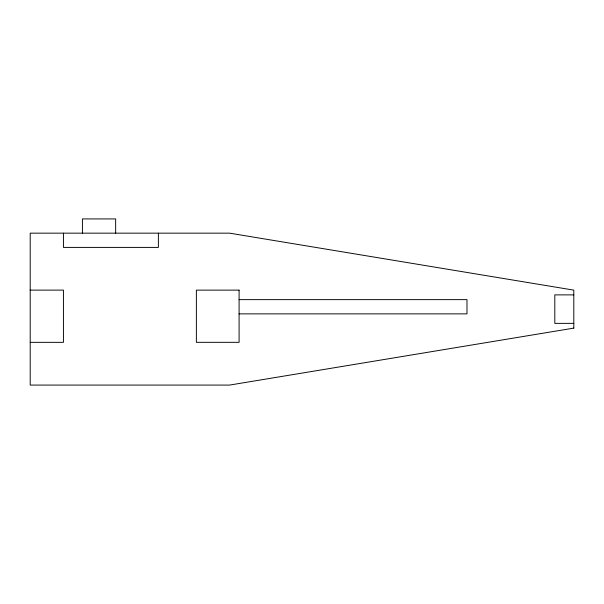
<?xml version="1.0" encoding="UTF-8"?>
<svg xmlns="http://www.w3.org/2000/svg" width="604" height="604" viewBox="0 0 604 604"><rect width="100%" height="100%" fill="white"/><g stroke="black" fill="none" stroke-linecap="round" stroke-linejoin="round"><path stroke-width="0.91" d="M30.2 290.116L63.435 290.116L63.435 342.34L30.2 342.34M573.8 294.88L554.812 294.88L554.812 323.367L573.8 323.367M239.093 299.629L466.983 299.629L466.983 313.869L239.093 313.869M158.384 233.159L158.384 247.406L63.435 247.406L63.435 233.159M115.658 233.159L115.658 218.92L82.423 218.92L82.423 233.159M573.8 328.115L229.596 385.08L30.2 385.08L30.2 233.159L229.596 233.159L573.8 290.131L573.8 328.115M239.093 290.131L196.368 290.131L196.368 342.325L239.093 342.325L239.093 290.131"/></g></svg>
